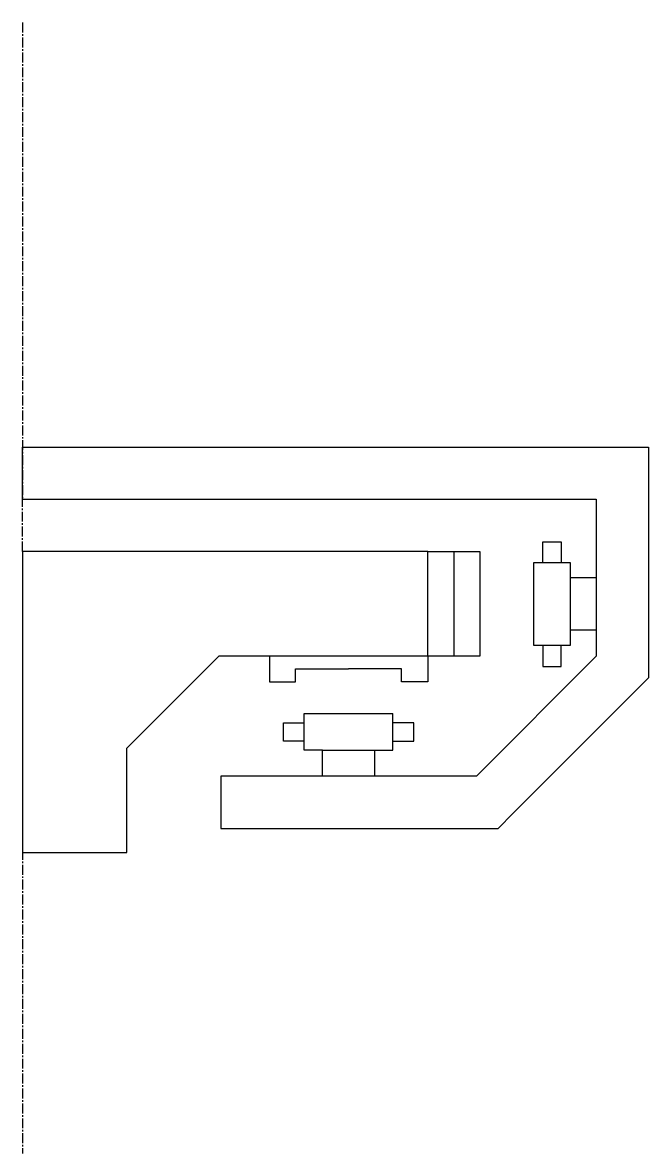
# Model space of a CAD drawing. Header units: millimetres. Extents: x 3675 to 4875, y 925 to 3091.
import ezdxf

# ---------------------------------------------------------------- set-up
doc = ezdxf.new("R2010")
doc.units = ezdxf.units.MM
doc.linetypes.add('CENTER2', pattern=[28.575, 19.05, -3.175, 3.175, -3.175])
doc.layers.add('Berkow', color=130, linetype='CENTER2')

msp = doc.modelspace()

# ---------------------------------------------------------------- linework, layer by layer
for p, q in [((3675.3, 2178.3), (3675.3, 2278.3)), ((3675.3, 2278.3), (4875.3, 2278.3)), ((4875.3, 2278.3), (4875.3, 1877.6)), ((3675.3, 2178.3), (4775.3, 2178.3)), ((4775.3, 2178.3), (4775.3, 1877.6)), ((4672.8, 2056.9), (4672.8, 2096.9)), ((4672.8, 2096.9), (4707.8, 2096.9)), ((4707.8, 2096.9), (4707.8, 2056.9)), ((4352.1, 2078.3), (3675.3, 2078.3)), ((4452.1, 2078.3), (3675.3, 2078.3)), ((3675.3, 2078.3), (3675.3, 1501.5)), ((4452.1, 1878.3), (4452.1, 2078.3)), ((4452.1, 2078.3), (4552.1, 2078.3)), ((4502.1, 2078.3), (4502.1, 1877.6)), ((4552.1, 2078.3), (4552.1, 1877.6)), ((4655.3, 1897.9), (4655.3, 2056.9)), ((4655.3, 2056.9), (4725.3, 2056.9)), ((4725.3, 2056.9), (4725.3, 2027.9)), ((4775.3, 2027.9), (4725.3, 2027.9)), ((4725.3, 2027.9), (4725.3, 1927.9)), ((4725.3, 1927.9), (4776.6, 1928)), ((4725.3, 1927.9), (4725.3, 1897.9)), ((4725.3, 1897.9), (4655.3, 1897.9)), ((4672.8, 1897.9), (4672.8, 1857.9)), ((4707.8, 1857.9), (4707.8, 1897.9)), ((3875.3, 1701.5), (4052.1, 1878.3)), ((4052.1, 1878.3), (4452.1, 1878.3)), ((4148.8, 1878.3), (4148.8, 1828.3)), ((4452.1, 1878.3), (4452.1, 1828.3)), ((4552.1, 1877.6), (4452.1, 1877.6)), ((4775.3, 1877.6), (4545.5, 1647.7)), ((4875.3, 1877.6), (4875.3, 1836.2)), ((4198.8, 1853.3), (4300.5, 1853.3)), ((4198.8, 1828.3), (4198.8, 1853.3)), ((4402.1, 1853.3), (4300.5, 1853.3)), ((4402.1, 1828.3), (4402.1, 1853.3)), ((4672.8, 1857.9), (4707.8, 1857.9)), ((4148.8, 1828.3), (4198.8, 1828.3)), ((4452.1, 1828.3), (4402.1, 1828.3)), ((4686.9, 1647.7), (4875.3, 1836.2)), ((4215.5, 1697.7), (4215.5, 1767.7)), ((4215.5, 1767.7), (4385.5, 1767.7)), ((4385.5, 1697.7), (4385.5, 1767.7)), ((4175.5, 1715.2), (4175.5, 1750.2)), ((4175.5, 1750.2), (4215.5, 1750.2)), ((4425.5, 1750.2), (4385.5, 1750.2)), ((4425.5, 1715.2), (4425.5, 1750.2)), ((4215.5, 1715.2), (4175.5, 1715.2)), ((4215.5, 1697.7), (4215.5, 1715.2)), ((4385.5, 1715.2), (4425.5, 1715.2)), ((3875.3, 1501.5), (3875.3, 1701.5)), ((4250.5, 1697.7), (4215.5, 1697.7)), ((4250.5, 1647.7), (4250.5, 1697.7)), ((4250.5, 1697.7), (4350.5, 1697.7)), ((4350.5, 1647.7), (4350.5, 1697.7)), ((4350.5, 1697.7), (4385.5, 1697.7)), ((4545.5, 1647.7), (4055.5, 1647.7)), ((4055.5, 1647.7), (4055.5, 1547.7)), ((4616.2, 1577), (4686.9, 1647.7)), ((4616.2, 1577), (4586.9, 1547.7)), ((4055.5, 1547.7), (4586.9, 1547.7)), ((3675.3, 1501.5), (3875.3, 1501.5))]:
    msp.add_line(p, q)
at = {"layer": 'Berkow'}
for p, q in [((3675.3, 3091.3), (3675.3, 2178.3)), ((3675.3, 2078.3), (3675.3, 2178.3)), ((3675.3, 2078.3), (3675.3, 925.3))]:
    msp.add_line(p, q, dxfattribs=at)

doc.saveas('drawing.dxf')
